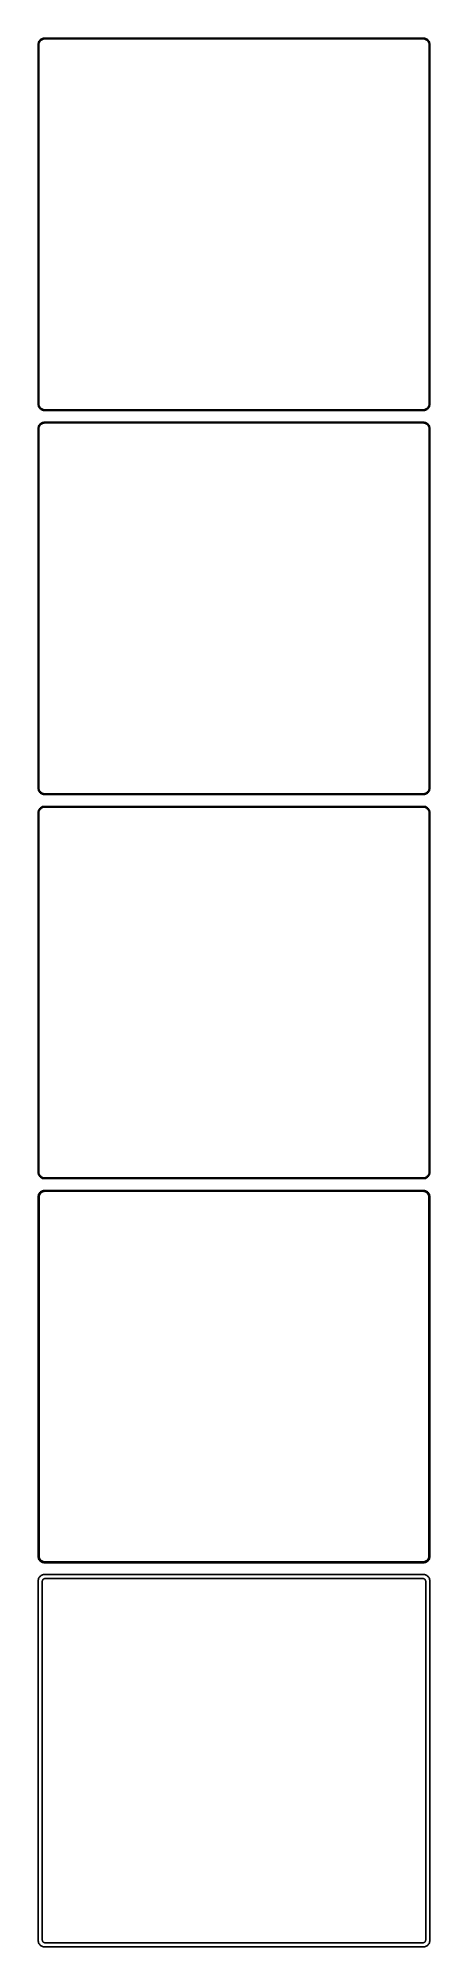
# Model space of a CAD drawing. Header units: metres. Extents: x -150 to 150, y 1328 to 2788.
import ezdxf

# ---------------------------------------------------------------- set-up
doc = ezdxf.new("R2010")
doc.units = ezdxf.units.M

msp = doc.modelspace()

# ---------------------------------------------------------------- linework, layer by layer
for p, q in [((-149.961, 2784.13), (-150, 2783.5)), ((-150, 2783.5), (-150, 2508.5)), ((-149.843, 2784.74), (-149.961, 2784.13)), ((-149.649, 2785.34), (-149.843, 2784.74)), ((-149.382, 2785.91), (-149.649, 2785.34)), ((-149.5, 2783.25), (-149.463, 2783.85)), ((-149.5, 2508.75), (-149.5, 2783.25)), ((-149.463, 2783.85), (-149.351, 2784.43)), ((-149.045, 2786.44), (-149.382, 2785.91)), ((-149.351, 2784.43), (-149.166, 2785)), ((-149.166, 2785), (-148.912, 2785.54)), ((-148.645, 2786.92), (-149.045, 2786.44)), ((-148.912, 2785.54), (-148.593, 2786.04)), ((-148.187, 2787.35), (-148.645, 2786.92)), ((-148.593, 2786.04), (-148.213, 2786.5)), ((-148.213, 2786.5), (-147.778, 2786.91)), ((-147.679, 2787.72), (-148.187, 2787.35)), ((-147.778, 2786.91), (-147.295, 2787.26)), ((-147.129, 2788.02), (-147.679, 2787.72)), ((-147.295, 2787.26), (-146.772, 2787.55)), ((-146.545, 2788.26), (-147.129, 2788.02)), ((-146.772, 2787.55), (-146.218, 2787.77)), ((-145.937, 2788.41), (-146.545, 2788.26)), ((-146.218, 2787.77), (-145.64, 2787.92)), ((-145.314, 2788.49), (-145.937, 2788.41)), ((-145.64, 2787.92), (-145.048, 2787.99)), ((145.314, 2788.49), (-145.314, 2788.49)), ((-145.048, 2787.99), (145.048, 2787.99)), ((145.048, 2787.99), (145.64, 2787.92)), ((145.937, 2788.41), (145.314, 2788.49)), ((145.64, 2787.92), (146.218, 2787.77)), ((146.545, 2788.26), (145.937, 2788.41)), ((146.218, 2787.77), (146.772, 2787.55)), ((147.129, 2788.02), (146.545, 2788.26)), ((146.772, 2787.55), (147.295, 2787.26)), ((147.679, 2787.72), (147.129, 2788.02)), ((147.295, 2787.26), (147.778, 2786.91)), ((148.187, 2787.35), (147.679, 2787.72)), ((147.778, 2786.91), (148.213, 2786.5)), ((148.645, 2786.92), (148.187, 2787.35)), ((148.213, 2786.5), (148.593, 2786.04)), ((148.593, 2786.04), (148.912, 2785.54)), ((149.045, 2786.44), (148.645, 2786.92)), ((148.912, 2785.54), (149.166, 2785)), ((149.382, 2785.91), (149.045, 2786.44)), ((149.166, 2785), (149.351, 2784.43)), ((149.351, 2784.43), (149.463, 2783.85)), ((149.649, 2785.34), (149.382, 2785.91)), ((149.463, 2783.85), (149.5, 2783.25)), ((149.5, 2783.25), (149.5, 2508.75)), ((149.843, 2784.74), (149.649, 2785.34)), ((149.961, 2784.13), (149.843, 2784.74)), ((150, 2783.5), (149.961, 2784.13)), ((150, 2508.5), (150, 2783.5)), ((-150, 2508.5), (-149.961, 2507.87)), ((-149.961, 2507.87), (-149.843, 2507.26)), ((-149.843, 2507.26), (-149.649, 2506.66)), ((-149.649, 2506.66), (-149.382, 2506.09)), ((-149.463, 2508.15), (-149.5, 2508.75)), ((-149.351, 2507.57), (-149.463, 2508.15)), ((-149.382, 2506.09), (-149.045, 2505.56)), ((-149.166, 2507), (-149.351, 2507.57)), ((-148.912, 2506.46), (-149.166, 2507)), ((-149.045, 2505.56), (-148.645, 2505.08)), ((-148.593, 2505.96), (-148.912, 2506.46)), ((-148.645, 2505.08), (-148.187, 2504.65)), ((-148.213, 2505.5), (-148.593, 2505.96)), ((-147.778, 2505.09), (-148.213, 2505.5)), ((-148.187, 2504.65), (-147.679, 2504.28)), ((-147.295, 2504.74), (-147.778, 2505.09)), ((-147.679, 2504.28), (-147.129, 2503.98)), ((-146.772, 2504.45), (-147.295, 2504.74)), ((-147.129, 2503.98), (-146.545, 2503.74)), ((-146.218, 2504.23), (-146.772, 2504.45)), ((-146.545, 2503.74), (-145.937, 2503.59)), ((-145.64, 2504.08), (-146.218, 2504.23)), ((-145.937, 2503.59), (-145.314, 2503.51)), ((-145.048, 2504.01), (-145.64, 2504.08)), ((-145.314, 2503.51), (145.314, 2503.51)), ((145.048, 2504.01), (-145.048, 2504.01)), ((145.64, 2504.08), (145.048, 2504.01)), ((145.314, 2503.51), (145.937, 2503.59)), ((146.218, 2504.23), (145.64, 2504.08)), ((145.937, 2503.59), (146.545, 2503.74)), ((146.772, 2504.45), (146.218, 2504.23)), ((146.545, 2503.74), (147.129, 2503.98)), ((147.295, 2504.74), (146.772, 2504.45)), ((147.129, 2503.98), (147.679, 2504.28)), ((147.778, 2505.09), (147.295, 2504.74)), ((147.679, 2504.28), (148.187, 2504.65)), ((148.213, 2505.5), (147.778, 2505.09)), ((148.187, 2504.65), (148.645, 2505.08)), ((148.593, 2505.96), (148.213, 2505.5)), ((148.912, 2506.46), (148.593, 2505.96)), ((148.645, 2505.08), (149.045, 2505.56)), ((149.166, 2507), (148.912, 2506.46)), ((149.045, 2505.56), (149.382, 2506.09)), ((149.351, 2507.57), (149.166, 2507)), ((149.463, 2508.15), (149.351, 2507.57)), ((149.382, 2506.09), (149.649, 2506.66)), ((149.5, 2508.75), (149.463, 2508.15)), ((149.649, 2506.66), (149.843, 2507.26)), ((149.843, 2507.26), (149.961, 2507.87)), ((149.961, 2507.87), (150, 2508.5)), ((-149.961, 2490.13), (-150, 2489.5)), ((-150, 2489.5), (-150, 2214.5)), ((-149.843, 2490.74), (-149.961, 2490.13)), ((-149.649, 2491.34), (-149.843, 2490.74)), ((-149.382, 2491.91), (-149.649, 2491.34)), ((-149.5, 2489.25), (-149.463, 2489.85)), ((-149.5, 2214.75), (-149.5, 2489.25)), ((-149.463, 2489.85), (-149.351, 2490.43)), ((-149.045, 2492.44), (-149.382, 2491.91)), ((-149.351, 2490.43), (-149.166, 2491)), ((-149.166, 2491), (-148.912, 2491.54)), ((-148.645, 2492.92), (-149.045, 2492.44)), ((-148.912, 2491.54), (-148.593, 2492.04)), ((-148.187, 2493.35), (-148.645, 2492.92)), ((-148.593, 2492.04), (-148.213, 2492.5)), ((-148.213, 2492.5), (-147.778, 2492.91)), ((-147.679, 2493.72), (-148.187, 2493.35)), ((-147.778, 2492.91), (-147.295, 2493.26)), ((-147.129, 2494.02), (-147.679, 2493.72)), ((-147.295, 2493.26), (-146.772, 2493.55)), ((-146.545, 2494.26), (-147.129, 2494.02)), ((-146.772, 2493.55), (-146.218, 2493.77)), ((-145.937, 2494.41), (-146.545, 2494.26)), ((-146.218, 2493.77), (-145.64, 2493.92)), ((-145.314, 2494.49), (-145.937, 2494.41)), ((-145.64, 2493.92), (-145.048, 2493.99)), ((145.314, 2494.49), (-145.314, 2494.49)), ((-145.048, 2493.99), (145.048, 2493.99)), ((145.048, 2493.99), (145.64, 2493.92)), ((145.937, 2494.41), (145.314, 2494.49)), ((145.64, 2493.92), (146.218, 2493.77)), ((146.545, 2494.26), (145.937, 2494.41)), ((146.218, 2493.77), (146.772, 2493.55)), ((147.129, 2494.02), (146.545, 2494.26)), ((146.772, 2493.55), (147.295, 2493.26)), ((147.679, 2493.72), (147.129, 2494.02)), ((147.295, 2493.26), (147.778, 2492.91)), ((148.187, 2493.35), (147.679, 2493.72)), ((147.778, 2492.91), (148.213, 2492.5)), ((148.645, 2492.92), (148.187, 2493.35)), ((148.213, 2492.5), (148.593, 2492.04)), ((148.593, 2492.04), (148.912, 2491.54)), ((149.045, 2492.44), (148.645, 2492.92)), ((148.912, 2491.54), (149.166, 2491)), ((149.382, 2491.91), (149.045, 2492.44)), ((149.166, 2491), (149.351, 2490.43)), ((149.351, 2490.43), (149.463, 2489.85)), ((149.649, 2491.34), (149.382, 2491.91)), ((149.463, 2489.85), (149.5, 2489.25)), ((149.5, 2489.25), (149.5, 2214.75)), ((149.843, 2490.74), (149.649, 2491.34)), ((149.961, 2490.13), (149.843, 2490.74)), ((150, 2489.5), (149.961, 2490.13)), ((150, 2214.5), (150, 2489.5)), ((-150, 2214.5), (-149.961, 2213.87)), ((-149.961, 2213.87), (-149.843, 2213.26)), ((-149.843, 2213.26), (-149.649, 2212.66)), ((-149.649, 2212.66), (-149.382, 2212.09)), ((-149.463, 2214.15), (-149.5, 2214.75)), ((-149.351, 2213.57), (-149.463, 2214.15)), ((-149.382, 2212.09), (-149.045, 2211.56)), ((-149.166, 2213), (-149.351, 2213.57)), ((-148.912, 2212.46), (-149.166, 2213)), ((-149.045, 2211.56), (-148.645, 2211.08)), ((-148.593, 2211.96), (-148.912, 2212.46)), ((-148.645, 2211.08), (-148.187, 2210.65)), ((-148.213, 2211.5), (-148.593, 2211.96)), ((-147.778, 2211.09), (-148.213, 2211.5)), ((-148.187, 2210.65), (-147.679, 2210.28)), ((-147.295, 2210.74), (-147.778, 2211.09)), ((-147.679, 2210.28), (-147.129, 2209.98)), ((-146.772, 2210.45), (-147.295, 2210.74)), ((-147.129, 2209.98), (-146.545, 2209.74)), ((-146.218, 2210.23), (-146.772, 2210.45)), ((-146.545, 2209.74), (-145.937, 2209.59)), ((-145.64, 2210.08), (-146.218, 2210.23)), ((-145.937, 2209.59), (-145.314, 2209.51)), ((-145.048, 2210.01), (-145.64, 2210.08)), ((-145.314, 2209.51), (145.314, 2209.51)), ((145.048, 2210.01), (-145.048, 2210.01)), ((145.64, 2210.08), (145.048, 2210.01)), ((145.314, 2209.51), (145.937, 2209.59)), ((146.218, 2210.23), (145.64, 2210.08)), ((145.937, 2209.59), (146.545, 2209.74)), ((146.772, 2210.45), (146.218, 2210.23)), ((146.545, 2209.74), (147.129, 2209.98)), ((147.295, 2210.74), (146.772, 2210.45)), ((147.129, 2209.98), (147.679, 2210.28)), ((147.778, 2211.09), (147.295, 2210.74)), ((147.679, 2210.28), (148.187, 2210.65)), ((148.213, 2211.5), (147.778, 2211.09)), ((148.187, 2210.65), (148.645, 2211.08)), ((148.593, 2211.96), (148.213, 2211.5)), ((148.912, 2212.46), (148.593, 2211.96)), ((148.645, 2211.08), (149.045, 2211.56)), ((149.166, 2213), (148.912, 2212.46)), ((149.045, 2211.56), (149.382, 2212.09)), ((149.351, 2213.57), (149.166, 2213)), ((149.463, 2214.15), (149.351, 2213.57)), ((149.382, 2212.09), (149.649, 2212.66)), ((149.5, 2214.75), (149.463, 2214.15)), ((149.649, 2212.66), (149.843, 2213.26)), ((149.843, 2213.26), (149.961, 2213.87)), ((149.961, 2213.87), (150, 2214.5)), ((-149.961, 2196.13), (-150, 2195.5)), ((-150, 2195.5), (-150, 1920.5)), ((-149.843, 2196.74), (-149.961, 2196.13)), ((-149.649, 2197.34), (-149.843, 2196.74)), ((-149.382, 2197.91), (-149.649, 2197.34)), ((-149.5, 2195.25), (-149.463, 2195.85)), ((-149.5, 1920.75), (-149.5, 2195.25)), ((-149.463, 2195.85), (-149.351, 2196.43)), ((-149.045, 2198.44), (-149.382, 2197.91)), ((-149.351, 2196.43), (-149.166, 2197)), ((-149.166, 2197), (-148.912, 2197.54)), ((-148.645, 2198.92), (-149.045, 2198.44)), ((-148.912, 2197.54), (-148.593, 2198.04)), ((-148.187, 2199.35), (-148.645, 2198.92)), ((-148.593, 2198.04), (-148.213, 2198.5)), ((-148.213, 2198.5), (-147.778, 2198.91)), ((-147.679, 2199.72), (-148.187, 2199.35)), ((-147.778, 2198.91), (-147.295, 2199.26)), ((-147.129, 2200.02), (-147.679, 2199.72)), ((-147.295, 2199.26), (-146.772, 2199.55)), ((-146.545, 2200.26), (-147.129, 2200.02)), ((-146.772, 2199.55), (-146.218, 2199.77)), ((-145.937, 2200.41), (-146.545, 2200.26)), ((-146.218, 2199.77), (-145.64, 2199.92)), ((-145.314, 2200.49), (-145.937, 2200.41)), ((-145.64, 2199.92), (-145.048, 2199.99)), ((145.314, 2200.49), (-145.314, 2200.49)), ((-145.048, 2199.99), (145.048, 2199.99)), ((145.048, 2199.99), (145.64, 2199.92)), ((145.937, 2200.41), (145.314, 2200.49)), ((145.64, 2199.92), (146.218, 2199.77)), ((146.545, 2200.26), (145.937, 2200.41)), ((146.218, 2199.77), (146.772, 2199.55)), ((147.129, 2200.02), (146.545, 2200.26)), ((146.772, 2199.55), (147.295, 2199.26)), ((147.679, 2199.72), (147.129, 2200.02)), ((147.295, 2199.26), (147.778, 2198.91)), ((148.187, 2199.35), (147.679, 2199.72)), ((147.778, 2198.91), (148.213, 2198.5)), ((148.645, 2198.92), (148.187, 2199.35)), ((148.213, 2198.5), (148.593, 2198.04)), ((148.593, 2198.04), (148.912, 2197.54)), ((149.045, 2198.44), (148.645, 2198.92)), ((148.912, 2197.54), (149.166, 2197)), ((149.382, 2197.91), (149.045, 2198.44)), ((149.166, 2197), (149.351, 2196.43)), ((149.351, 2196.43), (149.463, 2195.85)), ((149.649, 2197.34), (149.382, 2197.91)), ((149.463, 2195.85), (149.5, 2195.25)), ((149.5, 2195.25), (149.5, 1920.75)), ((149.843, 2196.74), (149.649, 2197.34)), ((149.961, 2196.13), (149.843, 2196.74)), ((150, 2195.5), (149.961, 2196.13)), ((150, 1920.5), (150, 2195.5)), ((-150, 1920.5), (-149.961, 1919.87)), ((-149.961, 1919.87), (-149.843, 1919.26)), ((-149.843, 1919.26), (-149.649, 1918.66)), ((-149.649, 1918.66), (-149.382, 1918.09)), ((-149.463, 1920.15), (-149.5, 1920.75)), ((-149.351, 1919.57), (-149.463, 1920.15)), ((-149.382, 1918.09), (-149.045, 1917.56)), ((-149.166, 1919), (-149.351, 1919.57)), ((-148.912, 1918.46), (-149.166, 1919)), ((-149.045, 1917.56), (-148.645, 1917.08)), ((-148.593, 1917.96), (-148.912, 1918.46)), ((-148.645, 1917.08), (-148.187, 1916.65)), ((-148.213, 1917.5), (-148.593, 1917.96)), ((-147.778, 1917.09), (-148.213, 1917.5)), ((-148.187, 1916.65), (-147.679, 1916.28)), ((-147.295, 1916.74), (-147.778, 1917.09)), ((-147.679, 1916.28), (-147.129, 1915.98)), ((-146.772, 1916.45), (-147.295, 1916.74)), ((-147.129, 1915.98), (-146.545, 1915.74)), ((-146.218, 1916.23), (-146.772, 1916.45)), ((-146.545, 1915.74), (-145.937, 1915.59)), ((-145.64, 1916.08), (-146.218, 1916.23)), ((-145.937, 1915.59), (-145.314, 1915.51)), ((-145.048, 1916.01), (-145.64, 1916.08)), ((-145.314, 1915.51), (145.314, 1915.51)), ((145.048, 1916.01), (-145.048, 1916.01)), ((145.64, 1916.08), (145.048, 1916.01)), ((145.314, 1915.51), (145.937, 1915.59)), ((146.218, 1916.23), (145.64, 1916.08)), ((145.937, 1915.59), (146.545, 1915.74)), ((146.772, 1916.45), (146.218, 1916.23)), ((146.545, 1915.74), (147.129, 1915.98)), ((147.295, 1916.74), (146.772, 1916.45)), ((147.129, 1915.98), (147.679, 1916.28)), ((147.778, 1917.09), (147.295, 1916.74)), ((147.679, 1916.28), (148.187, 1916.65)), ((148.213, 1917.5), (147.778, 1917.09)), ((148.187, 1916.65), (148.645, 1917.08)), ((148.593, 1917.96), (148.213, 1917.5)), ((148.912, 1918.46), (148.593, 1917.96)), ((148.645, 1917.08), (149.045, 1917.56)), ((149.166, 1919), (148.912, 1918.46)), ((149.045, 1917.56), (149.382, 1918.09)), ((149.351, 1919.57), (149.166, 1919)), ((149.463, 1920.15), (149.351, 1919.57)), ((149.382, 1918.09), (149.649, 1918.66)), ((149.5, 1920.75), (149.463, 1920.15)), ((149.649, 1918.66), (149.843, 1919.26)), ((149.843, 1919.26), (149.961, 1919.87)), ((149.961, 1919.87), (150, 1920.5)), ((-149.961, 1902.13), (-150, 1901.5)), ((-150, 1901.5), (-150, 1626.5)), ((-149.843, 1902.74), (-149.961, 1902.13)), ((-149.649, 1903.34), (-149.843, 1902.74)), ((-149.382, 1903.91), (-149.649, 1903.34)), ((-149.045, 1904.44), (-149.382, 1903.91)), ((-149.328, 1901.25), (-149.292, 1901.82)), ((-149.328, 1626.75), (-149.328, 1901.25)), ((-149.292, 1901.82), (-149.185, 1902.39)), ((-149.185, 1902.39), (-149.007, 1902.94)), ((-148.645, 1904.92), (-149.045, 1904.44)), ((-149.007, 1902.94), (-148.762, 1903.46)), ((-148.762, 1903.46), (-148.454, 1903.94)), ((-148.187, 1905.35), (-148.645, 1904.92)), ((-148.454, 1903.94), (-148.088, 1904.38)), ((-147.679, 1905.72), (-148.187, 1905.35)), ((-148.088, 1904.38), (-147.668, 1904.78)), ((-147.129, 1906.02), (-147.679, 1905.72)), ((-147.668, 1904.78), (-147.203, 1905.12)), ((-147.203, 1905.12), (-146.699, 1905.39)), ((-146.545, 1906.26), (-147.129, 1906.02)), ((-146.699, 1905.39), (-146.165, 1905.6)), ((-145.937, 1906.41), (-146.545, 1906.26)), ((-146.165, 1905.6), (-145.608, 1905.75)), ((-145.314, 1906.49), (-145.937, 1906.41)), ((-145.608, 1905.75), (-145.037, 1905.82)), ((145.314, 1906.49), (-145.314, 1906.49)), ((-145.037, 1905.82), (145.037, 1905.82)), ((145.037, 1905.82), (145.608, 1905.75)), ((145.937, 1906.41), (145.314, 1906.49)), ((145.608, 1905.75), (146.165, 1905.6)), ((146.545, 1906.26), (145.937, 1906.41)), ((146.165, 1905.6), (146.699, 1905.39)), ((147.129, 1906.02), (146.545, 1906.26)), ((146.699, 1905.39), (147.203, 1905.12)), ((147.679, 1905.72), (147.129, 1906.02)), ((147.203, 1905.12), (147.668, 1904.78)), ((147.668, 1904.78), (148.088, 1904.38)), ((148.187, 1905.35), (147.679, 1905.72)), ((148.088, 1904.38), (148.454, 1903.94)), ((148.645, 1904.92), (148.187, 1905.35)), ((148.454, 1903.94), (148.762, 1903.46)), ((149.045, 1904.44), (148.645, 1904.92)), ((148.762, 1903.46), (149.007, 1902.94)), ((149.007, 1902.94), (149.185, 1902.39)), ((149.382, 1903.91), (149.045, 1904.44)), ((149.185, 1902.39), (149.292, 1901.82)), ((149.292, 1901.82), (149.328, 1901.25)), ((149.328, 1901.25), (149.328, 1626.75)), ((149.649, 1903.34), (149.382, 1903.91)), ((149.843, 1902.74), (149.649, 1903.34)), ((149.961, 1902.13), (149.843, 1902.74)), ((150, 1901.5), (149.961, 1902.13)), ((150, 1626.5), (150, 1901.5)), ((-150, 1626.5), (-149.961, 1625.87)), ((-149.961, 1625.87), (-149.843, 1625.26)), ((-149.843, 1625.26), (-149.649, 1624.66)), ((-149.649, 1624.66), (-149.382, 1624.09)), ((-149.382, 1624.09), (-149.045, 1623.56)), ((-149.292, 1626.18), (-149.328, 1626.75)), ((-149.185, 1625.61), (-149.292, 1626.18)), ((-149.007, 1625.06), (-149.185, 1625.61)), ((-149.045, 1623.56), (-148.645, 1623.08)), ((-148.762, 1624.54), (-149.007, 1625.06)), ((-148.454, 1624.06), (-148.762, 1624.54)), ((-148.645, 1623.08), (-148.187, 1622.65)), ((-148.088, 1623.62), (-148.454, 1624.06)), ((-148.187, 1622.65), (-147.679, 1622.28)), ((-147.668, 1623.22), (-148.088, 1623.62)), ((-147.679, 1622.28), (-147.129, 1621.98)), ((-147.203, 1622.88), (-147.668, 1623.22)), ((-146.699, 1622.61), (-147.203, 1622.88)), ((-147.129, 1621.98), (-146.545, 1621.74)), ((-146.165, 1622.4), (-146.699, 1622.61)), ((-146.545, 1621.74), (-145.937, 1621.59)), ((-145.608, 1622.25), (-146.165, 1622.4)), ((-145.037, 1622.18), (-145.608, 1622.25)), ((145.037, 1622.18), (-145.037, 1622.18)), ((145.608, 1622.25), (145.037, 1622.18)), ((146.165, 1622.4), (145.608, 1622.25)), ((145.937, 1621.59), (146.545, 1621.74)), ((146.699, 1622.61), (146.165, 1622.4)), ((146.545, 1621.74), (147.129, 1621.98)), ((147.203, 1622.88), (146.699, 1622.61)), ((147.129, 1621.98), (147.679, 1622.28)), ((147.668, 1623.22), (147.203, 1622.88)), ((148.088, 1623.62), (147.668, 1623.22)), ((147.679, 1622.28), (148.187, 1622.65)), ((148.454, 1624.06), (148.088, 1623.62)), ((148.187, 1622.65), (148.645, 1623.08)), ((148.762, 1624.54), (148.454, 1624.06)), ((148.645, 1623.08), (149.045, 1623.56)), ((149.007, 1625.06), (148.762, 1624.54)), ((149.185, 1625.61), (149.007, 1625.06)), ((149.045, 1623.56), (149.382, 1624.09)), ((149.292, 1626.18), (149.185, 1625.61)), ((149.328, 1626.75), (149.292, 1626.18)), ((149.382, 1624.09), (149.649, 1624.66)), ((149.649, 1624.66), (149.843, 1625.26)), ((149.843, 1625.26), (149.961, 1625.87)), ((149.961, 1625.87), (150, 1626.5)), ((-149.961, 1608.13), (-150, 1607.5)), ((-150, 1607.5), (-150, 1332.5)), ((-149.843, 1608.74), (-149.961, 1608.13)), ((-149.649, 1609.34), (-149.843, 1608.74)), ((-149.382, 1609.91), (-149.649, 1609.34)), ((-149.045, 1610.44), (-149.382, 1609.91)), ((-148.645, 1610.92), (-149.045, 1610.44)), ((-148.187, 1611.35), (-148.645, 1610.92)), ((-147.679, 1611.72), (-148.187, 1611.35)), ((-147.129, 1612.02), (-147.679, 1611.72)), ((-146.545, 1612.26), (-147.129, 1612.02)), ((-146.86, 1607.25), (-146.843, 1607.51)), ((-146.86, 1332.75), (-146.86, 1607.25)), ((-146.843, 1607.51), (-146.793, 1607.77)), ((-146.793, 1607.77), (-146.711, 1608.03)), ((-146.711, 1608.03), (-146.599, 1608.27)), ((-146.599, 1608.27), (-146.457, 1608.49)), ((-145.937, 1612.41), (-146.545, 1612.26)), ((-146.457, 1608.49), (-146.288, 1608.69)), ((-146.288, 1608.69), (-146.095, 1608.88)), ((-146.095, 1608.88), (-145.88, 1609.03)), ((-145.937, 1621.59), (-145.314, 1621.51)), ((-145.314, 1612.49), (-145.937, 1612.41)), ((-145.88, 1609.03), (-145.648, 1609.16)), ((-145.648, 1609.16), (-145.402, 1609.26)), ((-145.402, 1609.26), (-145.145, 1609.32)), ((-145.314, 1621.51), (145.314, 1621.51)), ((145.314, 1612.49), (-145.314, 1612.49)), ((-145.145, 1609.32), (-144.882, 1609.36)), ((-144.882, 1609.36), (144.882, 1609.36)), ((144.882, 1609.36), (145.145, 1609.32)), ((145.145, 1609.32), (145.402, 1609.26)), ((145.314, 1621.51), (145.937, 1621.59)), ((145.937, 1612.41), (145.314, 1612.49)), ((145.402, 1609.26), (145.648, 1609.16)), ((145.648, 1609.16), (145.88, 1609.03)), ((145.88, 1609.03), (146.095, 1608.88)), ((146.545, 1612.26), (145.937, 1612.41)), ((146.095, 1608.88), (146.288, 1608.69)), ((146.288, 1608.69), (146.457, 1608.49)), ((146.457, 1608.49), (146.599, 1608.27)), ((147.129, 1612.02), (146.545, 1612.26)), ((146.599, 1608.27), (146.711, 1608.03)), ((146.711, 1608.03), (146.793, 1607.77)), ((146.793, 1607.77), (146.843, 1607.51)), ((146.843, 1607.51), (146.86, 1607.25)), ((146.86, 1607.25), (146.86, 1332.75)), ((147.679, 1611.72), (147.129, 1612.02)), ((148.187, 1611.35), (147.679, 1611.72)), ((148.645, 1610.92), (148.187, 1611.35)), ((149.045, 1610.44), (148.645, 1610.92)), ((149.382, 1609.91), (149.045, 1610.44)), ((149.649, 1609.34), (149.382, 1609.91)), ((149.843, 1608.74), (149.649, 1609.34)), ((149.961, 1608.13), (149.843, 1608.74)), ((150, 1607.5), (149.961, 1608.13)), ((150, 1332.5), (150, 1607.5)), ((-150, 1332.5), (-149.961, 1331.87)), ((-149.961, 1331.87), (-149.843, 1331.26)), ((-149.843, 1331.26), (-149.649, 1330.66)), ((-149.649, 1330.66), (-149.382, 1330.09)), ((-149.382, 1330.09), (-149.045, 1329.56)), ((-149.045, 1329.56), (-148.645, 1329.08)), ((-146.843, 1332.49), (-146.86, 1332.75)), ((-146.793, 1332.23), (-146.843, 1332.49)), ((-146.711, 1331.97), (-146.793, 1332.23)), ((-146.599, 1331.73), (-146.711, 1331.97)), ((-146.457, 1331.51), (-146.599, 1331.73)), ((-146.288, 1331.31), (-146.457, 1331.51)), ((-146.095, 1331.12), (-146.288, 1331.31)), ((-145.88, 1330.97), (-146.095, 1331.12)), ((-145.648, 1330.84), (-145.88, 1330.97)), ((-145.402, 1330.74), (-145.648, 1330.84)), ((-145.145, 1330.68), (-145.402, 1330.74)), ((-144.882, 1330.64), (-145.145, 1330.68)), ((144.882, 1330.64), (-144.882, 1330.64)), ((145.145, 1330.68), (144.882, 1330.64)), ((145.402, 1330.74), (145.145, 1330.68)), ((145.648, 1330.84), (145.402, 1330.74)), ((145.88, 1330.97), (145.648, 1330.84)), ((146.095, 1331.12), (145.88, 1330.97)), ((146.288, 1331.31), (146.095, 1331.12)), ((146.457, 1331.51), (146.288, 1331.31)), ((146.599, 1331.73), (146.457, 1331.51)), ((146.711, 1331.97), (146.599, 1331.73)), ((146.793, 1332.23), (146.711, 1331.97)), ((146.843, 1332.49), (146.793, 1332.23)), ((146.86, 1332.75), (146.843, 1332.49)), ((148.645, 1329.08), (149.045, 1329.56)), ((149.045, 1329.56), (149.382, 1330.09)), ((149.382, 1330.09), (149.649, 1330.66)), ((149.649, 1330.66), (149.843, 1331.26)), ((149.843, 1331.26), (149.961, 1331.87)), ((149.961, 1331.87), (150, 1332.5)), ((-148.645, 1329.08), (-148.187, 1328.65)), ((-148.187, 1328.65), (-147.679, 1328.28)), ((-147.679, 1328.28), (-147.129, 1327.98)), ((-147.129, 1327.98), (-146.545, 1327.74)), ((-146.545, 1327.74), (-145.937, 1327.59)), ((-145.937, 1327.59), (-145.314, 1327.51)), ((-145.314, 1327.51), (145.314, 1327.51)), ((145.314, 1327.51), (145.937, 1327.59)), ((145.937, 1327.59), (146.545, 1327.74)), ((146.545, 1327.74), (147.129, 1327.98)), ((147.129, 1327.98), (147.679, 1328.28)), ((147.679, 1328.28), (148.187, 1328.65)), ((148.187, 1328.65), (148.645, 1329.08))]:
    msp.add_line(p, q)

doc.saveas('drawing.dxf')
